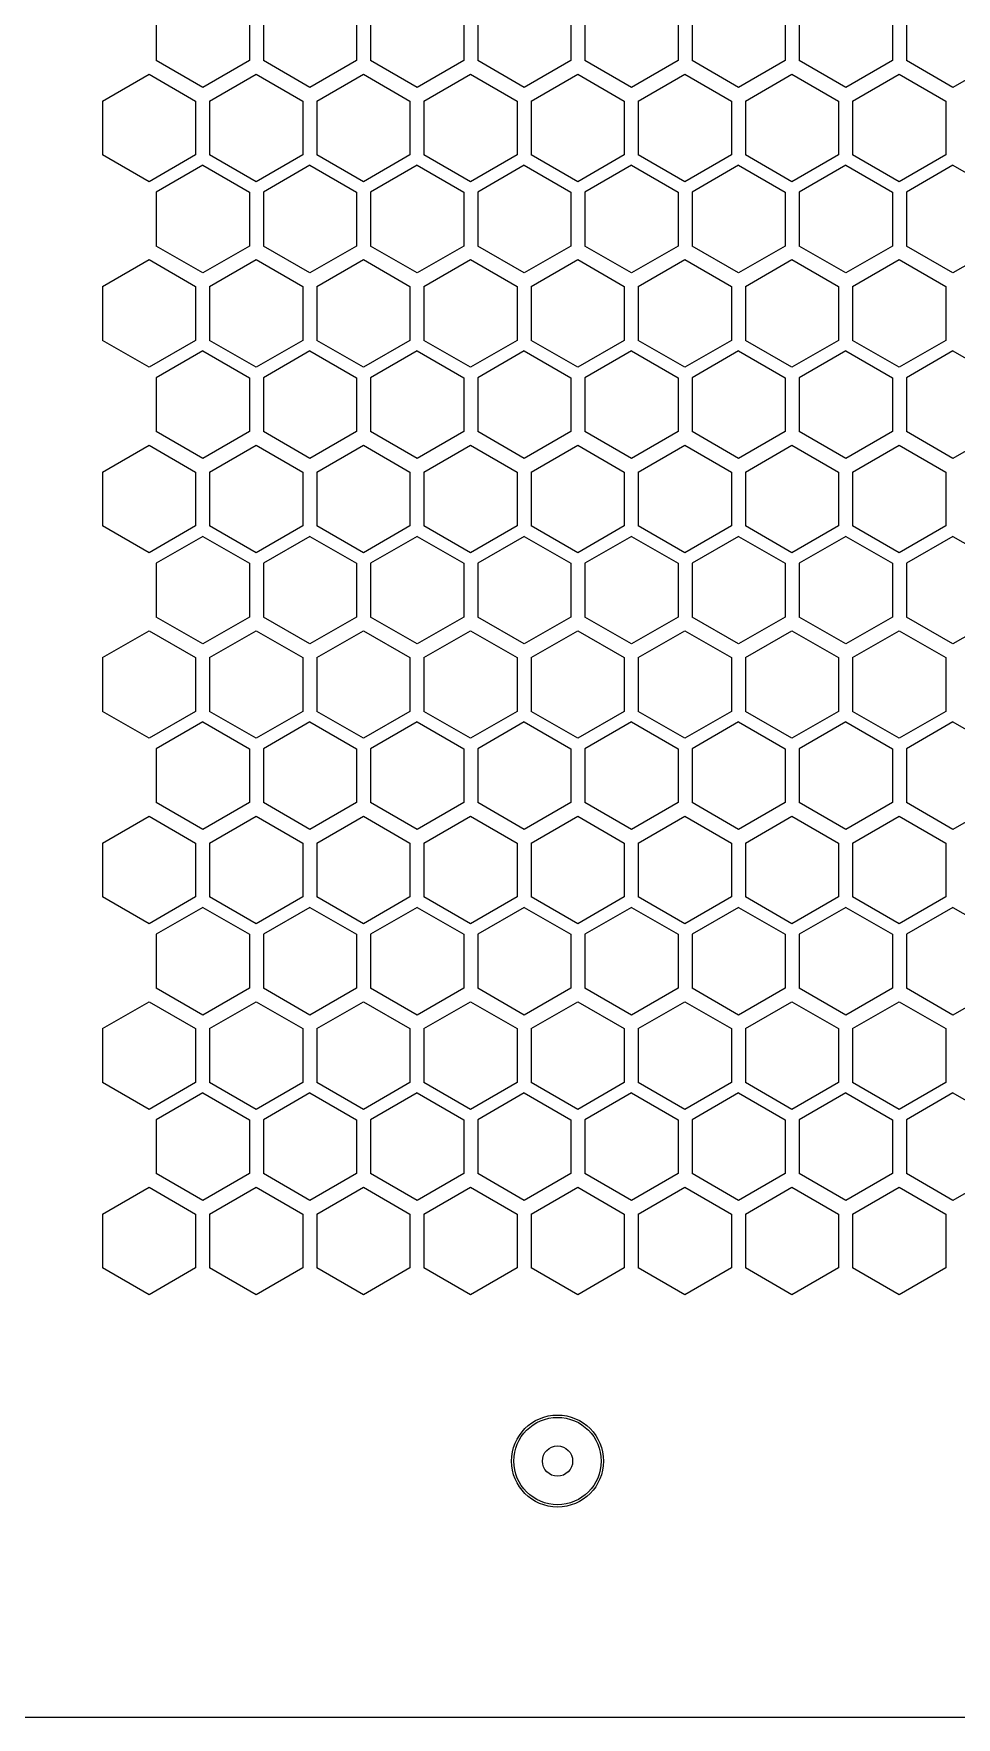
# Model space of a CAD drawing. Extents: x 61367 to 140945, y -1257 to 25588.
# Drawn here: x 70805.6 to 70884.8, y 19923.8 to 20068.3 of the extents above; entities that cross this region are included whole.
import ezdxf

# ---------------------------------------------------------------- set-up
doc = ezdxf.new("R2010")
doc.units = 0
doc.header["$MEASUREMENT"] = 0
doc.layers.get('0').update_dxf_attribs({"linetype": 'CONTINUOUS'})
doc.layers.add('2401-00307_MDC-M4_0', color=7, linetype='CONTINUOUS')
doc.layers.add('4215-0412-2_0', color=7, linetype='CONTINUOUS')

# ---------------------------------------------------------------- blocks, each defined once
blk = doc.blocks.new('ERGRTHTHRT')
at = {"layer": '2401-00307_MDC-M4_0', "color": 7, "linetype": 'Continuous'}
for radius in [3.75, 1.3]:
    blk.add_circle((-37668.65, -67997.48), radius, dxfattribs=at)
at = {"layer": '4215-0412-2_0', "color": 7, "linetype": 'Continuous'}
for p, q in [((-37703.1, -67872.6), (-37703.1, -67877.22)), ((-37695.1, -67872.6), (-37695.1, -67877.22)), ((-37693.9, -67872.6), (-37693.9, -67877.22)), ((-37685.9, -67872.6), (-37685.9, -67877.22)), ((-37684.7, -67872.6), (-37684.7, -67877.22)), ((-37676.7, -67872.6), (-37676.7, -67877.22)), ((-37675.5, -67872.6), (-37675.5, -67877.22)), ((-37667.5, -67872.6), (-37667.5, -67877.22)), ((-37666.3, -67872.6), (-37666.3, -67877.22)), ((-37658.3, -67872.6), (-37658.3, -67877.22)), ((-37657.1, -67872.6), (-37657.1, -67877.22)), ((-37649.1, -67872.6), (-37649.1, -67877.22)), ((-37647.9, -67872.6), (-37647.9, -67877.22)), ((-37639.9, -67872.6), (-37639.9, -67877.22)), ((-37638.7, -67872.6), (-37638.7, -67877.22)), ((-37707.72, -67880.7), (-37703.72, -67878.39)), ((-37703.72, -67878.39), (-37699.72, -67880.7)), ((-37699.1, -67879.53), (-37703.1, -67877.22)), ((-37695.1, -67877.22), (-37699.1, -67879.53)), ((-37698.52, -67880.7), (-37694.52, -67878.39)), ((-37694.52, -67878.39), (-37690.52, -67880.7)), ((-37689.9, -67879.53), (-37693.9, -67877.22)), ((-37685.9, -67877.22), (-37689.9, -67879.53)), ((-37689.32, -67880.7), (-37685.32, -67878.39)), ((-37685.32, -67878.39), (-37681.32, -67880.7)), ((-37680.7, -67879.53), (-37684.7, -67877.22)), ((-37676.7, -67877.22), (-37680.7, -67879.53)), ((-37680.12, -67880.7), (-37676.12, -67878.39)), ((-37676.12, -67878.39), (-37672.12, -67880.7)), ((-37671.5, -67879.53), (-37675.5, -67877.22)), ((-37667.5, -67877.22), (-37671.5, -67879.53)), ((-37670.92, -67880.7), (-37666.92, -67878.39)), ((-37666.92, -67878.39), (-37662.92, -67880.7)), ((-37662.3, -67879.53), (-37666.3, -67877.22)), ((-37658.3, -67877.22), (-37662.3, -67879.53)), ((-37661.72, -67880.7), (-37657.72, -67878.39)), ((-37657.72, -67878.39), (-37653.72, -67880.7)), ((-37653.1, -67879.53), (-37657.1, -67877.22)), ((-37649.1, -67877.22), (-37653.1, -67879.53)), ((-37652.52, -67880.7), (-37648.52, -67878.39)), ((-37648.52, -67878.39), (-37644.52, -67880.7)), ((-37643.9, -67879.53), (-37647.9, -67877.22)), ((-37639.9, -67877.22), (-37643.9, -67879.53)), ((-37643.32, -67880.7), (-37639.32, -67878.39)), ((-37639.32, -67878.39), (-37635.32, -67880.7)), ((-37634.7, -67879.53), (-37638.7, -67877.22)), ((-37630.7, -67877.22), (-37634.7, -67879.53)), ((-37707.72, -67880.7), (-37707.72, -67885.32)), ((-37699.72, -67880.7), (-37699.72, -67885.32)), ((-37698.52, -67880.7), (-37698.52, -67885.32)), ((-37690.52, -67880.7), (-37690.52, -67885.32)), ((-37689.32, -67880.7), (-37689.32, -67885.32)), ((-37681.32, -67880.7), (-37681.32, -67885.32)), ((-37680.12, -67880.7), (-37680.12, -67885.32)), ((-37672.12, -67880.7), (-37672.12, -67885.32)), ((-37670.92, -67880.7), (-37670.92, -67885.32)), ((-37662.92, -67880.7), (-37662.92, -67885.32)), ((-37661.72, -67880.7), (-37661.72, -67885.32)), ((-37653.72, -67880.7), (-37653.72, -67885.32)), ((-37652.52, -67880.7), (-37652.52, -67885.32)), ((-37644.52, -67880.7), (-37644.52, -67885.32)), ((-37643.32, -67880.7), (-37643.32, -67885.32)), ((-37635.32, -67880.7), (-37635.32, -67885.32)), ((-37703.72, -67887.63), (-37707.72, -67885.32)), ((-37699.72, -67885.32), (-37703.72, -67887.63)), ((-37694.52, -67887.63), (-37698.52, -67885.32)), ((-37690.52, -67885.32), (-37694.52, -67887.63)), ((-37685.32, -67887.63), (-37689.32, -67885.32)), ((-37681.32, -67885.32), (-37685.32, -67887.63)), ((-37676.12, -67887.63), (-37680.12, -67885.32)), ((-37672.12, -67885.32), (-37676.12, -67887.63)), ((-37666.92, -67887.63), (-37670.92, -67885.32)), ((-37662.92, -67885.32), (-37666.92, -67887.63)), ((-37657.72, -67887.63), (-37661.72, -67885.32)), ((-37653.72, -67885.32), (-37657.72, -67887.63)), ((-37648.52, -67887.63), (-37652.52, -67885.32)), ((-37644.52, -67885.32), (-37648.52, -67887.63)), ((-37639.32, -67887.63), (-37643.32, -67885.32)), ((-37635.32, -67885.32), (-37639.32, -67887.63)), ((-37699.1, -67886.22), (-37703.1, -67888.53)), ((-37699.1, -67886.22), (-37695.1, -67888.53)), ((-37689.9, -67886.22), (-37693.9, -67888.53)), ((-37689.9, -67886.22), (-37685.9, -67888.53)), ((-37680.7, -67886.22), (-37684.7, -67888.53)), ((-37680.7, -67886.22), (-37676.7, -67888.53)), ((-37671.5, -67886.22), (-37675.5, -67888.53)), ((-37671.5, -67886.22), (-37667.5, -67888.53)), ((-37662.3, -67886.22), (-37666.3, -67888.53)), ((-37662.3, -67886.22), (-37658.3, -67888.53)), ((-37653.1, -67886.22), (-37657.1, -67888.53)), ((-37653.1, -67886.22), (-37649.1, -67888.53)), ((-37643.9, -67886.22), (-37647.9, -67888.53)), ((-37643.9, -67886.22), (-37639.9, -67888.53)), ((-37634.7, -67886.22), (-37638.7, -67888.53)), ((-37634.7, -67886.22), (-37630.7, -67888.53)), ((-37703.1, -67888.53), (-37703.1, -67893.15)), ((-37695.1, -67888.53), (-37695.1, -67893.15)), ((-37693.9, -67888.53), (-37693.9, -67893.15)), ((-37685.9, -67888.53), (-37685.9, -67893.15)), ((-37684.7, -67888.53), (-37684.7, -67893.15)), ((-37676.7, -67888.53), (-37676.7, -67893.15)), ((-37675.5, -67888.53), (-37675.5, -67893.15)), ((-37667.5, -67888.53), (-37667.5, -67893.15)), ((-37666.3, -67888.53), (-37666.3, -67893.15)), ((-37658.3, -67888.53), (-37658.3, -67893.15)), ((-37657.1, -67888.53), (-37657.1, -67893.15)), ((-37649.1, -67888.53), (-37649.1, -67893.15)), ((-37647.9, -67888.53), (-37647.9, -67893.15)), ((-37639.9, -67888.53), (-37639.9, -67893.15)), ((-37638.7, -67888.53), (-37638.7, -67893.15)), ((-37707.72, -67896.63), (-37703.72, -67894.32)), ((-37703.72, -67894.32), (-37699.72, -67896.63)), ((-37699.1, -67895.46), (-37703.1, -67893.15)), ((-37695.1, -67893.15), (-37699.1, -67895.46)), ((-37698.52, -67896.63), (-37694.52, -67894.32)), ((-37694.52, -67894.32), (-37690.52, -67896.63)), ((-37689.9, -67895.46), (-37693.9, -67893.15)), ((-37685.9, -67893.15), (-37689.9, -67895.46)), ((-37689.32, -67896.63), (-37685.32, -67894.32)), ((-37685.32, -67894.32), (-37681.32, -67896.63)), ((-37680.7, -67895.46), (-37684.7, -67893.15)), ((-37676.7, -67893.15), (-37680.7, -67895.46)), ((-37680.12, -67896.63), (-37676.12, -67894.32)), ((-37676.12, -67894.32), (-37672.12, -67896.63)), ((-37671.5, -67895.46), (-37675.5, -67893.15)), ((-37667.5, -67893.15), (-37671.5, -67895.46)), ((-37670.92, -67896.63), (-37666.92, -67894.32)), ((-37666.92, -67894.32), (-37662.92, -67896.63)), ((-37662.3, -67895.46), (-37666.3, -67893.15)), ((-37658.3, -67893.15), (-37662.3, -67895.46)), ((-37661.72, -67896.63), (-37657.72, -67894.32)), ((-37657.72, -67894.32), (-37653.72, -67896.63)), ((-37653.1, -67895.46), (-37657.1, -67893.15)), ((-37649.1, -67893.15), (-37653.1, -67895.46)), ((-37652.52, -67896.63), (-37648.52, -67894.32)), ((-37648.52, -67894.32), (-37644.52, -67896.63)), ((-37643.9, -67895.46), (-37647.9, -67893.15)), ((-37639.9, -67893.15), (-37643.9, -67895.46)), ((-37643.32, -67896.63), (-37639.32, -67894.32)), ((-37639.32, -67894.32), (-37635.32, -67896.63)), ((-37634.7, -67895.46), (-37638.7, -67893.15)), ((-37630.7, -67893.15), (-37634.7, -67895.46)), ((-37707.72, -67896.63), (-37707.72, -67901.25)), ((-37699.72, -67896.63), (-37699.72, -67901.25)), ((-37698.52, -67896.63), (-37698.52, -67901.25)), ((-37690.52, -67896.63), (-37690.52, -67901.25)), ((-37689.32, -67896.63), (-37689.32, -67901.25)), ((-37681.32, -67896.63), (-37681.32, -67901.25)), ((-37680.12, -67896.63), (-37680.12, -67901.25)), ((-37672.12, -67896.63), (-37672.12, -67901.25)), ((-37670.92, -67896.63), (-37670.92, -67901.25)), ((-37662.92, -67896.63), (-37662.92, -67901.25)), ((-37661.72, -67896.63), (-37661.72, -67901.25)), ((-37653.72, -67896.63), (-37653.72, -67901.25)), ((-37652.52, -67896.63), (-37652.52, -67901.25)), ((-37644.52, -67896.63), (-37644.52, -67901.25)), ((-37643.32, -67896.63), (-37643.32, -67901.25)), ((-37635.32, -67896.63), (-37635.32, -67901.25)), ((-37703.72, -67903.56), (-37707.72, -67901.25)), ((-37699.72, -67901.25), (-37703.72, -67903.56)), ((-37694.52, -67903.56), (-37698.52, -67901.25)), ((-37690.52, -67901.25), (-37694.52, -67903.56)), ((-37685.32, -67903.56), (-37689.32, -67901.25)), ((-37681.32, -67901.25), (-37685.32, -67903.56)), ((-37676.12, -67903.56), (-37680.12, -67901.25)), ((-37672.12, -67901.25), (-37676.12, -67903.56)), ((-37666.92, -67903.56), (-37670.92, -67901.25)), ((-37662.92, -67901.25), (-37666.92, -67903.56)), ((-37657.72, -67903.56), (-37661.72, -67901.25)), ((-37653.72, -67901.25), (-37657.72, -67903.56)), ((-37648.52, -67903.56), (-37652.52, -67901.25)), ((-37644.52, -67901.25), (-37648.52, -67903.56)), ((-37639.32, -67903.56), (-37643.32, -67901.25)), ((-37635.32, -67901.25), (-37639.32, -67903.56)), ((-37699.1, -67902.15), (-37703.1, -67904.46)), ((-37699.1, -67902.15), (-37695.1, -67904.46)), ((-37689.9, -67902.15), (-37693.9, -67904.46)), ((-37689.9, -67902.15), (-37685.9, -67904.46)), ((-37680.7, -67902.15), (-37684.7, -67904.46)), ((-37680.7, -67902.15), (-37676.7, -67904.46)), ((-37671.5, -67902.15), (-37675.5, -67904.46)), ((-37671.5, -67902.15), (-37667.5, -67904.46)), ((-37662.3, -67902.15), (-37666.3, -67904.46)), ((-37662.3, -67902.15), (-37658.3, -67904.46)), ((-37653.1, -67902.15), (-37657.1, -67904.46)), ((-37653.1, -67902.15), (-37649.1, -67904.46)), ((-37643.9, -67902.15), (-37647.9, -67904.46)), ((-37643.9, -67902.15), (-37639.9, -67904.46)), ((-37634.7, -67902.15), (-37638.7, -67904.46)), ((-37634.7, -67902.15), (-37630.7, -67904.46)), ((-37703.1, -67904.46), (-37703.1, -67909.08)), ((-37695.1, -67904.46), (-37695.1, -67909.08)), ((-37693.9, -67904.46), (-37693.9, -67909.08)), ((-37685.9, -67904.46), (-37685.9, -67909.08)), ((-37684.7, -67904.46), (-37684.7, -67909.08)), ((-37676.7, -67904.46), (-37676.7, -67909.08)), ((-37675.5, -67904.46), (-37675.5, -67909.08)), ((-37667.5, -67904.46), (-37667.5, -67909.08)), ((-37666.3, -67904.46), (-37666.3, -67909.08)), ((-37658.3, -67904.46), (-37658.3, -67909.08)), ((-37657.1, -67904.46), (-37657.1, -67909.08)), ((-37649.1, -67904.46), (-37649.1, -67909.08)), ((-37647.9, -67904.46), (-37647.9, -67909.08)), ((-37639.9, -67904.46), (-37639.9, -67909.08)), ((-37638.7, -67904.46), (-37638.7, -67909.08)), ((-37707.72, -67912.56), (-37703.72, -67910.25)), ((-37703.72, -67910.25), (-37699.72, -67912.56)), ((-37699.1, -67911.39), (-37703.1, -67909.08)), ((-37695.1, -67909.08), (-37699.1, -67911.39)), ((-37698.52, -67912.56), (-37694.52, -67910.25)), ((-37694.52, -67910.25), (-37690.52, -67912.56)), ((-37689.9, -67911.39), (-37693.9, -67909.08)), ((-37685.9, -67909.08), (-37689.9, -67911.39)), ((-37689.32, -67912.56), (-37685.32, -67910.25)), ((-37685.32, -67910.25), (-37681.32, -67912.56)), ((-37680.7, -67911.39), (-37684.7, -67909.08)), ((-37676.7, -67909.08), (-37680.7, -67911.39)), ((-37680.12, -67912.56), (-37676.12, -67910.25)), ((-37676.12, -67910.25), (-37672.12, -67912.56)), ((-37671.5, -67911.39), (-37675.5, -67909.08)), ((-37667.5, -67909.08), (-37671.5, -67911.39)), ((-37670.92, -67912.56), (-37666.92, -67910.25)), ((-37666.92, -67910.25), (-37662.92, -67912.56)), ((-37662.3, -67911.39), (-37666.3, -67909.08)), ((-37658.3, -67909.08), (-37662.3, -67911.39)), ((-37661.72, -67912.56), (-37657.72, -67910.25)), ((-37657.72, -67910.25), (-37653.72, -67912.56)), ((-37653.1, -67911.39), (-37657.1, -67909.08)), ((-37649.1, -67909.08), (-37653.1, -67911.39)), ((-37652.52, -67912.56), (-37648.52, -67910.25)), ((-37648.52, -67910.25), (-37644.52, -67912.56)), ((-37643.9, -67911.39), (-37647.9, -67909.08)), ((-37639.9, -67909.08), (-37643.9, -67911.39)), ((-37643.32, -67912.56), (-37639.32, -67910.25)), ((-37639.32, -67910.25), (-37635.32, -67912.56)), ((-37634.7, -67911.39), (-37638.7, -67909.08)), ((-37630.7, -67909.08), (-37634.7, -67911.39)), ((-37707.72, -67912.56), (-37707.72, -67917.18)), ((-37699.72, -67912.56), (-37699.72, -67917.18)), ((-37698.52, -67912.56), (-37698.52, -67917.18)), ((-37690.52, -67912.56), (-37690.52, -67917.18)), ((-37689.32, -67912.56), (-37689.32, -67917.18)), ((-37681.32, -67912.56), (-37681.32, -67917.18)), ((-37680.12, -67912.56), (-37680.12, -67917.18)), ((-37672.12, -67912.56), (-37672.12, -67917.18)), ((-37670.92, -67912.56), (-37670.92, -67917.18)), ((-37662.92, -67912.56), (-37662.92, -67917.18)), ((-37661.72, -67912.56), (-37661.72, -67917.18)), ((-37653.72, -67912.56), (-37653.72, -67917.18)), ((-37652.52, -67912.56), (-37652.52, -67917.18)), ((-37644.52, -67912.56), (-37644.52, -67917.18)), ((-37643.32, -67912.56), (-37643.32, -67917.18)), ((-37635.32, -67912.56), (-37635.32, -67917.18)), ((-37703.72, -67919.49), (-37707.72, -67917.18)), ((-37699.72, -67917.18), (-37703.72, -67919.49)), ((-37694.52, -67919.49), (-37698.52, -67917.18)), ((-37690.52, -67917.18), (-37694.52, -67919.49)), ((-37685.32, -67919.49), (-37689.32, -67917.18)), ((-37681.32, -67917.18), (-37685.32, -67919.49)), ((-37676.12, -67919.49), (-37680.12, -67917.18)), ((-37672.12, -67917.18), (-37676.12, -67919.49)), ((-37666.92, -67919.49), (-37670.92, -67917.18)), ((-37662.92, -67917.18), (-37666.92, -67919.49)), ((-37657.72, -67919.49), (-37661.72, -67917.18)), ((-37653.72, -67917.18), (-37657.72, -67919.49)), ((-37648.52, -67919.49), (-37652.52, -67917.18)), ((-37644.52, -67917.18), (-37648.52, -67919.49)), ((-37639.32, -67919.49), (-37643.32, -67917.18)), ((-37635.32, -67917.18), (-37639.32, -67919.49)), ((-37699.1, -67918.08), (-37703.1, -67920.39)), ((-37699.1, -67918.08), (-37695.1, -67920.39)), ((-37689.9, -67918.08), (-37693.9, -67920.39)), ((-37689.9, -67918.08), (-37685.9, -67920.39)), ((-37680.7, -67918.08), (-37684.7, -67920.39)), ((-37680.7, -67918.08), (-37676.7, -67920.39)), ((-37671.5, -67918.08), (-37675.5, -67920.39)), ((-37671.5, -67918.08), (-37667.5, -67920.39)), ((-37662.3, -67918.08), (-37666.3, -67920.39)), ((-37662.3, -67918.08), (-37658.3, -67920.39)), ((-37653.1, -67918.08), (-37657.1, -67920.39)), ((-37653.1, -67918.08), (-37649.1, -67920.39)), ((-37643.9, -67918.08), (-37647.9, -67920.39)), ((-37643.9, -67918.08), (-37639.9, -67920.39)), ((-37634.7, -67918.08), (-37638.7, -67920.39)), ((-37634.7, -67918.08), (-37630.7, -67920.39)), ((-37703.1, -67920.39), (-37703.1, -67925.01)), ((-37695.1, -67920.39), (-37695.1, -67925.01)), ((-37693.9, -67920.39), (-37693.9, -67925.01)), ((-37685.9, -67920.39), (-37685.9, -67925.01)), ((-37684.7, -67920.39), (-37684.7, -67925.01)), ((-37676.7, -67920.39), (-37676.7, -67925.01)), ((-37675.5, -67920.39), (-37675.5, -67925.01)), ((-37667.5, -67920.39), (-37667.5, -67925.01)), ((-37666.3, -67920.39), (-37666.3, -67925.01)), ((-37658.3, -67920.39), (-37658.3, -67925.01)), ((-37657.1, -67920.39), (-37657.1, -67925.01)), ((-37649.1, -67920.39), (-37649.1, -67925.01)), ((-37647.9, -67920.39), (-37647.9, -67925.01)), ((-37639.9, -67920.39), (-37639.9, -67925.01)), ((-37638.7, -67920.39), (-37638.7, -67925.01)), ((-37707.72, -67928.49), (-37703.72, -67926.18)), ((-37703.72, -67926.18), (-37699.72, -67928.49)), ((-37699.1, -67927.32), (-37703.1, -67925.01)), ((-37695.1, -67925.01), (-37699.1, -67927.32)), ((-37698.52, -67928.49), (-37694.52, -67926.18)), ((-37694.52, -67926.18), (-37690.52, -67928.49)), ((-37689.9, -67927.32), (-37693.9, -67925.01)), ((-37685.9, -67925.01), (-37689.9, -67927.32)), ((-37689.32, -67928.49), (-37685.32, -67926.18)), ((-37685.32, -67926.18), (-37681.32, -67928.49)), ((-37680.7, -67927.32), (-37684.7, -67925.01)), ((-37676.7, -67925.01), (-37680.7, -67927.32)), ((-37680.12, -67928.49), (-37676.12, -67926.18)), ((-37676.12, -67926.18), (-37672.12, -67928.49)), ((-37671.5, -67927.32), (-37675.5, -67925.01)), ((-37667.5, -67925.01), (-37671.5, -67927.32)), ((-37670.92, -67928.49), (-37666.92, -67926.18)), ((-37666.92, -67926.18), (-37662.92, -67928.49)), ((-37662.3, -67927.32), (-37666.3, -67925.01)), ((-37658.3, -67925.01), (-37662.3, -67927.32)), ((-37661.72, -67928.49), (-37657.72, -67926.18)), ((-37657.72, -67926.18), (-37653.72, -67928.49)), ((-37653.1, -67927.32), (-37657.1, -67925.01)), ((-37649.1, -67925.01), (-37653.1, -67927.32)), ((-37652.52, -67928.49), (-37648.52, -67926.18)), ((-37648.52, -67926.18), (-37644.52, -67928.49)), ((-37643.9, -67927.32), (-37647.9, -67925.01)), ((-37639.9, -67925.01), (-37643.9, -67927.32)), ((-37643.32, -67928.49), (-37639.32, -67926.18)), ((-37639.32, -67926.18), (-37635.32, -67928.49)), ((-37634.7, -67927.32), (-37638.7, -67925.01)), ((-37630.7, -67925.01), (-37634.7, -67927.32)), ((-37707.72, -67928.49), (-37707.72, -67933.11)), ((-37699.72, -67928.49), (-37699.72, -67933.11)), ((-37698.52, -67928.49), (-37698.52, -67933.11)), ((-37690.52, -67928.49), (-37690.52, -67933.11)), ((-37689.32, -67928.49), (-37689.32, -67933.11)), ((-37681.32, -67928.49), (-37681.32, -67933.11)), ((-37680.12, -67928.49), (-37680.12, -67933.11)), ((-37672.12, -67928.49), (-37672.12, -67933.11)), ((-37670.92, -67928.49), (-37670.92, -67933.11)), ((-37662.92, -67928.49), (-37662.92, -67933.11)), ((-37661.72, -67928.49), (-37661.72, -67933.11)), ((-37653.72, -67928.49), (-37653.72, -67933.11)), ((-37652.52, -67928.49), (-37652.52, -67933.11)), ((-37644.52, -67928.49), (-37644.52, -67933.11)), ((-37643.32, -67928.49), (-37643.32, -67933.11)), ((-37635.32, -67928.49), (-37635.32, -67933.11)), ((-37703.72, -67935.42), (-37707.72, -67933.11)), ((-37699.72, -67933.11), (-37703.72, -67935.42)), ((-37694.52, -67935.42), (-37698.52, -67933.11)), ((-37690.52, -67933.11), (-37694.52, -67935.42)), ((-37685.32, -67935.42), (-37689.32, -67933.11)), ((-37681.32, -67933.11), (-37685.32, -67935.42)), ((-37676.12, -67935.42), (-37680.12, -67933.11)), ((-37672.12, -67933.11), (-37676.12, -67935.42)), ((-37666.92, -67935.42), (-37670.92, -67933.11)), ((-37662.92, -67933.11), (-37666.92, -67935.42)), ((-37657.72, -67935.42), (-37661.72, -67933.11)), ((-37653.72, -67933.11), (-37657.72, -67935.42)), ((-37648.52, -67935.42), (-37652.52, -67933.11)), ((-37644.52, -67933.11), (-37648.52, -67935.42)), ((-37639.32, -67935.42), (-37643.32, -67933.11)), ((-37635.32, -67933.11), (-37639.32, -67935.42)), ((-37699.1, -67934.01), (-37703.1, -67936.32)), ((-37699.1, -67934.01), (-37695.1, -67936.32)), ((-37689.9, -67934.01), (-37693.9, -67936.32)), ((-37689.9, -67934.01), (-37685.9, -67936.32)), ((-37680.7, -67934.01), (-37684.7, -67936.32)), ((-37680.7, -67934.01), (-37676.7, -67936.32)), ((-37671.5, -67934.01), (-37675.5, -67936.32)), ((-37671.5, -67934.01), (-37667.5, -67936.32)), ((-37662.3, -67934.01), (-37666.3, -67936.32)), ((-37662.3, -67934.01), (-37658.3, -67936.32)), ((-37653.1, -67934.01), (-37657.1, -67936.32)), ((-37653.1, -67934.01), (-37649.1, -67936.32)), ((-37643.9, -67934.01), (-37647.9, -67936.32)), ((-37643.9, -67934.01), (-37639.9, -67936.32)), ((-37634.7, -67934.01), (-37638.7, -67936.32)), ((-37634.7, -67934.01), (-37630.7, -67936.32)), ((-37703.1, -67936.32), (-37703.1, -67940.94)), ((-37695.1, -67936.32), (-37695.1, -67940.94)), ((-37693.9, -67936.32), (-37693.9, -67940.94)), ((-37685.9, -67936.32), (-37685.9, -67940.94)), ((-37684.7, -67936.32), (-37684.7, -67940.94)), ((-37676.7, -67936.32), (-37676.7, -67940.94)), ((-37675.5, -67936.32), (-37675.5, -67940.94)), ((-37667.5, -67936.32), (-37667.5, -67940.94)), ((-37666.3, -67936.32), (-37666.3, -67940.94)), ((-37658.3, -67936.32), (-37658.3, -67940.94)), ((-37657.1, -67936.32), (-37657.1, -67940.94)), ((-37649.1, -67936.32), (-37649.1, -67940.94)), ((-37647.9, -67936.32), (-37647.9, -67940.94)), ((-37639.9, -67936.32), (-37639.9, -67940.94)), ((-37638.7, -67936.32), (-37638.7, -67940.94)), ((-37707.72, -67944.42), (-37703.72, -67942.11)), ((-37703.72, -67942.11), (-37699.72, -67944.42)), ((-37699.1, -67943.25), (-37703.1, -67940.94)), ((-37695.1, -67940.94), (-37699.1, -67943.25)), ((-37698.52, -67944.42), (-37694.52, -67942.11)), ((-37694.52, -67942.11), (-37690.52, -67944.42)), ((-37689.9, -67943.25), (-37693.9, -67940.94)), ((-37685.9, -67940.94), (-37689.9, -67943.25)), ((-37689.32, -67944.42), (-37685.32, -67942.11)), ((-37685.32, -67942.11), (-37681.32, -67944.42)), ((-37680.7, -67943.25), (-37684.7, -67940.94)), ((-37676.7, -67940.94), (-37680.7, -67943.25)), ((-37680.12, -67944.42), (-37676.12, -67942.11)), ((-37676.12, -67942.11), (-37672.12, -67944.42)), ((-37671.5, -67943.25), (-37675.5, -67940.94)), ((-37667.5, -67940.94), (-37671.5, -67943.25)), ((-37670.92, -67944.42), (-37666.92, -67942.11)), ((-37666.92, -67942.11), (-37662.92, -67944.42)), ((-37662.3, -67943.25), (-37666.3, -67940.94)), ((-37658.3, -67940.94), (-37662.3, -67943.25)), ((-37661.72, -67944.42), (-37657.72, -67942.11)), ((-37657.72, -67942.11), (-37653.72, -67944.42)), ((-37653.1, -67943.25), (-37657.1, -67940.94)), ((-37649.1, -67940.94), (-37653.1, -67943.25)), ((-37652.52, -67944.42), (-37648.52, -67942.11)), ((-37648.52, -67942.11), (-37644.52, -67944.42)), ((-37643.9, -67943.25), (-37647.9, -67940.94)), ((-37639.9, -67940.94), (-37643.9, -67943.25)), ((-37643.32, -67944.42), (-37639.32, -67942.11)), ((-37639.32, -67942.11), (-37635.32, -67944.42)), ((-37634.7, -67943.25), (-37638.7, -67940.94)), ((-37630.7, -67940.94), (-37634.7, -67943.25)), ((-37707.72, -67944.42), (-37707.72, -67949.04)), ((-37699.72, -67944.42), (-37699.72, -67949.04)), ((-37698.52, -67944.42), (-37698.52, -67949.04)), ((-37690.52, -67944.42), (-37690.52, -67949.04)), ((-37689.32, -67944.42), (-37689.32, -67949.04)), ((-37681.32, -67944.42), (-37681.32, -67949.04)), ((-37680.12, -67944.42), (-37680.12, -67949.04)), ((-37672.12, -67944.42), (-37672.12, -67949.04)), ((-37670.92, -67944.42), (-37670.92, -67949.04)), ((-37662.92, -67944.42), (-37662.92, -67949.04)), ((-37661.72, -67944.42), (-37661.72, -67949.04)), ((-37653.72, -67944.42), (-37653.72, -67949.04)), ((-37652.52, -67944.42), (-37652.52, -67949.04)), ((-37644.52, -67944.42), (-37644.52, -67949.04)), ((-37643.32, -67944.42), (-37643.32, -67949.04)), ((-37635.32, -67944.42), (-37635.32, -67949.04)), ((-37703.72, -67951.35), (-37707.72, -67949.04)), ((-37699.72, -67949.04), (-37703.72, -67951.35)), ((-37694.52, -67951.35), (-37698.52, -67949.04)), ((-37690.52, -67949.04), (-37694.52, -67951.35)), ((-37685.32, -67951.35), (-37689.32, -67949.04)), ((-37681.32, -67949.04), (-37685.32, -67951.35)), ((-37676.12, -67951.35), (-37680.12, -67949.04)), ((-37672.12, -67949.04), (-37676.12, -67951.35)), ((-37666.92, -67951.35), (-37670.92, -67949.04)), ((-37662.92, -67949.04), (-37666.92, -67951.35)), ((-37657.72, -67951.35), (-37661.72, -67949.04)), ((-37653.72, -67949.04), (-37657.72, -67951.35)), ((-37648.52, -67951.35), (-37652.52, -67949.04)), ((-37644.52, -67949.04), (-37648.52, -67951.35)), ((-37639.32, -67951.35), (-37643.32, -67949.04)), ((-37635.32, -67949.04), (-37639.32, -67951.35)), ((-37699.1, -67949.94), (-37703.1, -67952.25)), ((-37699.1, -67949.94), (-37695.1, -67952.25)), ((-37689.9, -67949.94), (-37693.9, -67952.25)), ((-37689.9, -67949.94), (-37685.9, -67952.25)), ((-37680.7, -67949.94), (-37684.7, -67952.25)), ((-37680.7, -67949.94), (-37676.7, -67952.25)), ((-37671.5, -67949.94), (-37675.5, -67952.25)), ((-37671.5, -67949.94), (-37667.5, -67952.25)), ((-37662.3, -67949.94), (-37666.3, -67952.25)), ((-37662.3, -67949.94), (-37658.3, -67952.25)), ((-37653.1, -67949.94), (-37657.1, -67952.25)), ((-37653.1, -67949.94), (-37649.1, -67952.25)), ((-37643.9, -67949.94), (-37647.9, -67952.25)), ((-37643.9, -67949.94), (-37639.9, -67952.25)), ((-37634.7, -67949.94), (-37638.7, -67952.25)), ((-37634.7, -67949.94), (-37630.7, -67952.25)), ((-37703.1, -67952.25), (-37703.1, -67956.87)), ((-37695.1, -67952.25), (-37695.1, -67956.87)), ((-37693.9, -67952.25), (-37693.9, -67956.87)), ((-37685.9, -67952.25), (-37685.9, -67956.87)), ((-37684.7, -67952.25), (-37684.7, -67956.87)), ((-37676.7, -67952.25), (-37676.7, -67956.87)), ((-37675.5, -67952.25), (-37675.5, -67956.87)), ((-37667.5, -67952.25), (-37667.5, -67956.87)), ((-37666.3, -67952.25), (-37666.3, -67956.87)), ((-37658.3, -67952.25), (-37658.3, -67956.87)), ((-37657.1, -67952.25), (-37657.1, -67956.87)), ((-37649.1, -67952.25), (-37649.1, -67956.87)), ((-37647.9, -67952.25), (-37647.9, -67956.87)), ((-37639.9, -67952.25), (-37639.9, -67956.87)), ((-37638.7, -67952.25), (-37638.7, -67956.87)), ((-37699.1, -67959.18), (-37703.1, -67956.87)), ((-37695.1, -67956.87), (-37699.1, -67959.18)), ((-37689.9, -67959.18), (-37693.9, -67956.87)), ((-37685.9, -67956.87), (-37689.9, -67959.18)), ((-37680.7, -67959.18), (-37684.7, -67956.87)), ((-37676.7, -67956.87), (-37680.7, -67959.18)), ((-37671.5, -67959.18), (-37675.5, -67956.87)), ((-37667.5, -67956.87), (-37671.5, -67959.18)), ((-37662.3, -67959.18), (-37666.3, -67956.87)), ((-37658.3, -67956.87), (-37662.3, -67959.18)), ((-37653.1, -67959.18), (-37657.1, -67956.87)), ((-37649.1, -67956.87), (-37653.1, -67959.18)), ((-37643.9, -67959.18), (-37647.9, -67956.87)), ((-37639.9, -67956.87), (-37643.9, -67959.18)), ((-37634.7, -67959.18), (-37638.7, -67956.87)), ((-37630.7, -67956.87), (-37634.7, -67959.18)), ((-37707.72, -67960.35), (-37703.72, -67958.04)), ((-37703.72, -67958.04), (-37699.72, -67960.35)), ((-37698.52, -67960.35), (-37694.52, -67958.04)), ((-37694.52, -67958.04), (-37690.52, -67960.35)), ((-37689.32, -67960.35), (-37685.32, -67958.04)), ((-37685.32, -67958.04), (-37681.32, -67960.35)), ((-37680.12, -67960.35), (-37676.12, -67958.04)), ((-37676.12, -67958.04), (-37672.12, -67960.35)), ((-37670.92, -67960.35), (-37666.92, -67958.04)), ((-37666.92, -67958.04), (-37662.92, -67960.35)), ((-37661.72, -67960.35), (-37657.72, -67958.04)), ((-37657.72, -67958.04), (-37653.72, -67960.35)), ((-37652.52, -67960.35), (-37648.52, -67958.04)), ((-37648.52, -67958.04), (-37644.52, -67960.35)), ((-37643.32, -67960.35), (-37639.32, -67958.04)), ((-37639.32, -67958.04), (-37635.32, -67960.35)), ((-37707.72, -67960.35), (-37707.72, -67964.97)), ((-37699.72, -67960.35), (-37699.72, -67964.97)), ((-37698.52, -67960.35), (-37698.52, -67964.97)), ((-37690.52, -67960.35), (-37690.52, -67964.97)), ((-37689.32, -67960.35), (-37689.32, -67964.97)), ((-37681.32, -67960.35), (-37681.32, -67964.97)), ((-37680.12, -67960.35), (-37680.12, -67964.97)), ((-37672.12, -67960.35), (-37672.12, -67964.97)), ((-37670.92, -67960.35), (-37670.92, -67964.97)), ((-37662.92, -67960.35), (-37662.92, -67964.97)), ((-37661.72, -67960.35), (-37661.72, -67964.97)), ((-37653.72, -67960.35), (-37653.72, -67964.97)), ((-37652.52, -67960.35), (-37652.52, -67964.97)), ((-37644.52, -67960.35), (-37644.52, -67964.97)), ((-37643.32, -67960.35), (-37643.32, -67964.97)), ((-37635.32, -67960.35), (-37635.32, -67964.97)), ((-37703.72, -67967.28), (-37707.72, -67964.97)), ((-37699.72, -67964.97), (-37703.72, -67967.28)), ((-37694.52, -67967.28), (-37698.52, -67964.97)), ((-37690.52, -67964.97), (-37694.52, -67967.28)), ((-37685.32, -67967.28), (-37689.32, -67964.97)), ((-37681.32, -67964.97), (-37685.32, -67967.28)), ((-37676.12, -67967.28), (-37680.12, -67964.97)), ((-37672.12, -67964.97), (-37676.12, -67967.28)), ((-37666.92, -67967.28), (-37670.92, -67964.97)), ((-37662.92, -67964.97), (-37666.92, -67967.28)), ((-37657.72, -67967.28), (-37661.72, -67964.97)), ((-37653.72, -67964.97), (-37657.72, -67967.28)), ((-37648.52, -67967.28), (-37652.52, -67964.97)), ((-37644.52, -67964.97), (-37648.52, -67967.28)), ((-37639.32, -67967.28), (-37643.32, -67964.97)), ((-37635.32, -67964.97), (-37639.32, -67967.28)), ((-37699.1, -67965.87), (-37703.1, -67968.18)), ((-37699.1, -67965.87), (-37695.1, -67968.18)), ((-37689.9, -67965.87), (-37693.9, -67968.18)), ((-37689.9, -67965.87), (-37685.9, -67968.18)), ((-37680.7, -67965.87), (-37684.7, -67968.18)), ((-37680.7, -67965.87), (-37676.7, -67968.18)), ((-37671.5, -67965.87), (-37675.5, -67968.18)), ((-37671.5, -67965.87), (-37667.5, -67968.18)), ((-37662.3, -67965.87), (-37666.3, -67968.18)), ((-37662.3, -67965.87), (-37658.3, -67968.18)), ((-37653.1, -67965.87), (-37657.1, -67968.18)), ((-37653.1, -67965.87), (-37649.1, -67968.18)), ((-37643.9, -67965.87), (-37647.9, -67968.18)), ((-37643.9, -67965.87), (-37639.9, -67968.18)), ((-37634.7, -67965.87), (-37638.7, -67968.18)), ((-37634.7, -67965.87), (-37630.7, -67968.18)), ((-37703.1, -67968.18), (-37703.1, -67972.8)), ((-37695.1, -67968.18), (-37695.1, -67972.8)), ((-37693.9, -67968.18), (-37693.9, -67972.8)), ((-37685.9, -67968.18), (-37685.9, -67972.8)), ((-37684.7, -67968.18), (-37684.7, -67972.8)), ((-37676.7, -67968.18), (-37676.7, -67972.8)), ((-37675.5, -67968.18), (-37675.5, -67972.8)), ((-37667.5, -67968.18), (-37667.5, -67972.8)), ((-37666.3, -67968.18), (-37666.3, -67972.8)), ((-37658.3, -67968.18), (-37658.3, -67972.8)), ((-37657.1, -67968.18), (-37657.1, -67972.8)), ((-37649.1, -67968.18), (-37649.1, -67972.8)), ((-37647.9, -67968.18), (-37647.9, -67972.8)), ((-37639.9, -67968.18), (-37639.9, -67972.8)), ((-37638.7, -67968.18), (-37638.7, -67972.8)), ((-37699.1, -67975.11), (-37703.1, -67972.8)), ((-37695.1, -67972.8), (-37699.1, -67975.11)), ((-37689.9, -67975.11), (-37693.9, -67972.8)), ((-37685.9, -67972.8), (-37689.9, -67975.11)), ((-37680.7, -67975.11), (-37684.7, -67972.8)), ((-37676.7, -67972.8), (-37680.7, -67975.11)), ((-37671.5, -67975.11), (-37675.5, -67972.8)), ((-37667.5, -67972.8), (-37671.5, -67975.11)), ((-37662.3, -67975.11), (-37666.3, -67972.8)), ((-37658.3, -67972.8), (-37662.3, -67975.11)), ((-37653.1, -67975.11), (-37657.1, -67972.8)), ((-37649.1, -67972.8), (-37653.1, -67975.11)), ((-37643.9, -67975.11), (-37647.9, -67972.8)), ((-37639.9, -67972.8), (-37643.9, -67975.11)), ((-37634.7, -67975.11), (-37638.7, -67972.8)), ((-37630.7, -67972.8), (-37634.7, -67975.11)), ((-37707.72, -67976.28), (-37703.72, -67973.97)), ((-37703.72, -67973.97), (-37699.72, -67976.28)), ((-37698.52, -67976.28), (-37694.52, -67973.97)), ((-37694.52, -67973.97), (-37690.52, -67976.28)), ((-37689.32, -67976.28), (-37685.32, -67973.97)), ((-37685.32, -67973.97), (-37681.32, -67976.28)), ((-37680.12, -67976.28), (-37676.12, -67973.97)), ((-37676.12, -67973.97), (-37672.12, -67976.28)), ((-37670.92, -67976.28), (-37666.92, -67973.97)), ((-37666.92, -67973.97), (-37662.92, -67976.28)), ((-37661.72, -67976.28), (-37657.72, -67973.97)), ((-37657.72, -67973.97), (-37653.72, -67976.28)), ((-37652.52, -67976.28), (-37648.52, -67973.97)), ((-37648.52, -67973.97), (-37644.52, -67976.28)), ((-37643.32, -67976.28), (-37639.32, -67973.97)), ((-37639.32, -67973.97), (-37635.32, -67976.28)), ((-37707.72, -67976.28), (-37707.72, -67980.9)), ((-37699.72, -67976.28), (-37699.72, -67980.9)), ((-37698.52, -67976.28), (-37698.52, -67980.9)), ((-37690.52, -67976.28), (-37690.52, -67980.9)), ((-37689.32, -67976.28), (-37689.32, -67980.9)), ((-37681.32, -67976.28), (-37681.32, -67980.9)), ((-37680.12, -67976.28), (-37680.12, -67980.9)), ((-37672.12, -67976.28), (-37672.12, -67980.9)), ((-37670.92, -67976.28), (-37670.92, -67980.9)), ((-37662.92, -67976.28), (-37662.92, -67980.9)), ((-37661.72, -67976.28), (-37661.72, -67980.9)), ((-37653.72, -67976.28), (-37653.72, -67980.9)), ((-37652.52, -67976.28), (-37652.52, -67980.9)), ((-37644.52, -67976.28), (-37644.52, -67980.9)), ((-37643.32, -67976.28), (-37643.32, -67980.9)), ((-37635.32, -67976.28), (-37635.32, -67980.9)), ((-37703.72, -67983.21), (-37707.72, -67980.9)), ((-37699.72, -67980.9), (-37703.72, -67983.21)), ((-37694.52, -67983.21), (-37698.52, -67980.9)), ((-37690.52, -67980.9), (-37694.52, -67983.21)), ((-37685.32, -67983.21), (-37689.32, -67980.9)), ((-37681.32, -67980.9), (-37685.32, -67983.21)), ((-37676.12, -67983.21), (-37680.12, -67980.9)), ((-37672.12, -67980.9), (-37676.12, -67983.21)), ((-37666.92, -67983.21), (-37670.92, -67980.9)), ((-37662.92, -67980.9), (-37666.92, -67983.21)), ((-37657.72, -67983.21), (-37661.72, -67980.9)), ((-37653.72, -67980.9), (-37657.72, -67983.21)), ((-37648.52, -67983.21), (-37652.52, -67980.9)), ((-37644.52, -67980.9), (-37648.52, -67983.21)), ((-37639.32, -67983.21), (-37643.32, -67980.9)), ((-37635.32, -67980.9), (-37639.32, -67983.21)), ((-37884.05, -68019.48), (-37194.15, -68019.48))]:
    blk.add_line(p, q, dxfattribs=at)
blk.add_circle((-37668.65, -67997.48), 3.95, dxfattribs=at)

msp = doc.modelspace()

# ---------------------------------------------------------------- block references
at = {"lineweight": -3}
msp.add_blockref('ERGRTHTHRT', (108519.232, 87943.251), dxfattribs=at)

doc.saveas('drawing.dxf')
